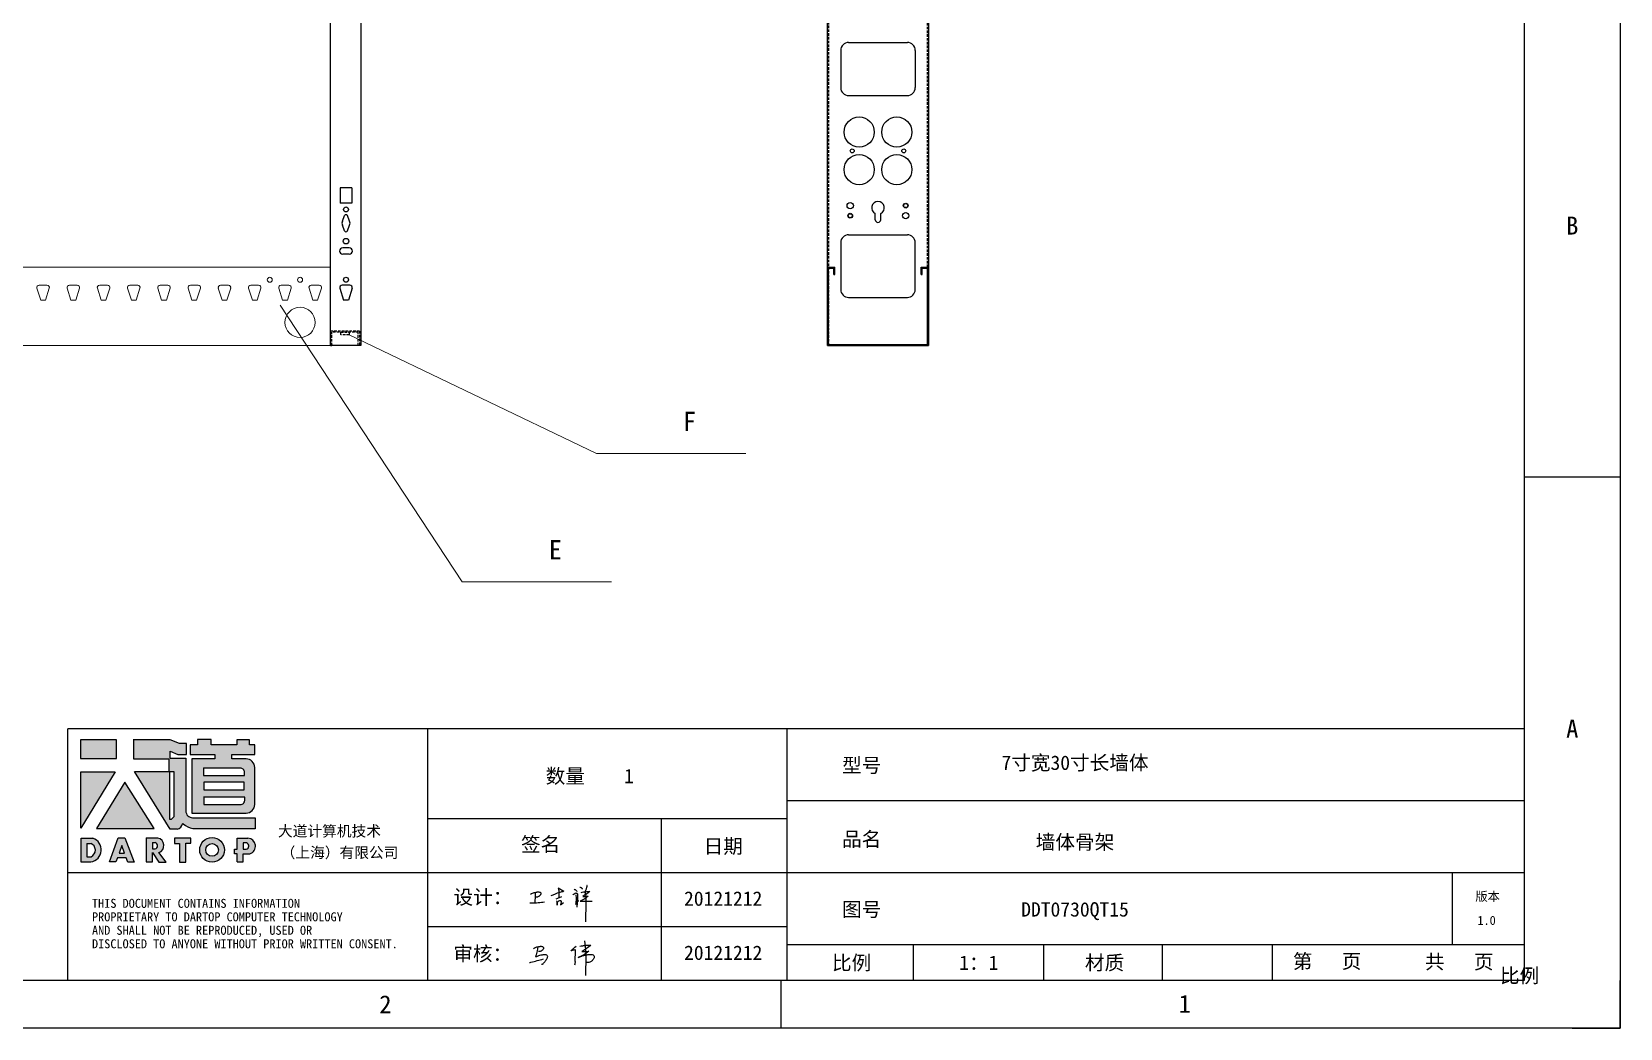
# Model space of a CAD drawing. Header units: millimetres. Extents: x 25928 to 50356, y -44172 to 20163.
# Drawn here: x 28020 to 30022, y 17504 to 18761 of the extents above; entities that cross this region are included whole.
import ezdxf
from ezdxf.enums import TextEntityAlignment as Align

# ---------------------------------------------------------------- set-up
doc = ezdxf.new("R2010")
doc.units = ezdxf.units.MM
doc.linetypes.add('DOT', pattern=[0.25, 0, -0.25])
doc.linetypes.add('HIDDEN2', pattern=[4.7625, 3.175, -1.5875])
for name, color, linetype in [('4', 7, 'Continuous'), ('hidden', 3, 'HIDDEN2'), ('print', 30, 'Continuous')]:
    doc.layers.add(name, color=color, linetype=linetype)
doc.layers.add('dim', color=2, linetype='Continuous', lineweight=9)
doc.layers.add('DIM-TEXT', color=4, linetype='Continuous', lineweight=5)
doc.styles.add('Dartop', font='')
doc.styles.add('hzHT', font='simhei.ttf')
doc.styles.get('Dartop').set_extended_font_data('FangSong_GB2312')

# ---------------------------------------------------------------- blocks, each defined once
blk = doc.blocks.new('dadao')
for p, q in [((48, 19.2), (44.9, 10.4)), ((51.2, 10.4), (48, 19.2)), ((44.9, 10.4), (51.2, 10.4))]:
    blk.add_line(p, q)
for points in [[(41.8, 121.6), (41.8, 143.7), (-0.4, 143.7), (-0.4, 121.6), (41.8, 121.6)], [(104.8, 122), (104.8, 130.3), (114.1, 126.3), (124.2, 126.3), (124.2, 139.6), (115.9, 139.6), (105.1, 143.9), (61.5, 143.9)], [(61.7, 144), (61.7, 121.3), (103.9, 121.3)], [(113.4, 38.7), (105.1, 38.7), (63, 106.5), (103.9, 106.5), (103.9, 120.9), (103.9, 121.3)], [(109.7, 53.6), (109.7, 106.2), (104.3, 106.2), (104.3, 50.4), (106.6, 50.4)], [(144.6, 94.4), (144.6, 84.8), (192, 84.8), (192, 94.1), (144.9, 94.1)], [(120.2, 45), (119.5, 45), (119.5, 44.6)], [(0, 28), (0, 0), (11.8, 0)], [(0.1, 28), (14, 28)], [(7.1, 21.8), (7.1, 6.1), (12, 6.1)], [(7.1, 21.8), (11.4, 21.8)], [(76.8, 28.2), (76.8, 0), (84.1, 0), (84.1, 11.1), (91.6, -0.1), (100.3, -0.1), (91.7, 11.1)], [(76.8, 28.2), (90.6, 28.2)], [(84, 22.7), (84, 15.3), (87.2, 15.3)], [(84, 22.7), (87.3, 22.7)], [(183.7, 0), (183.7, 9.6), (180.6, 9.6), (180.6, 14.9), (183.8, 14.9), (183.8, 28.1), (196.1, 28.1), (196.5, 28.1)], [(194.9, 22.3), (190.8, 22.3), (190.8, 15), (194.4, 15)], [(183.7, 0), (190.9, 0), (190.9, 9.6), (198.8, 9.6)]]:
    blk.add_lwpolyline(points)
blk.add_lwpolyline([(137.1, 144.2), (137.1, 137.9), (128.3, 137.9), (128.3, 126.5), (157.3, 126.5), (157.3, 121.5), (130.3, 121.5), (130.3, 57.5), (194.4, 57.5, 0.414214), (204.4, 67.5), (204.4, 111.3, 0.414214), (194.4, 121.3), (177.5, 121.3), (177.5, 126.3), (204.7, 126.3), (204.7, 137.7), (198.2, 137.7), (198.2, 143.9), (183.3, 143.9), (183.3, 138), (153, 138), (153, 144.2), (137.1, 144.2)], format="xyb", close=True)
for points in [[(104.8, 122), (123.4, 122), (123.4, 60, 0.414214), (131.4, 52), (204.8, 52), (204.8, 39.1), (131.7, 39.1)], [(144.3, 110.8), (144.3, 101.8), (192.3, 101.8), (192.3, 105.5, 0.414214), (187.3, 110.5), (144.3, 110.5)], [(144.6, 77), (144.6, 67.5), (187.6, 67.5, 0.414214), (192.6, 72.5), (192.6, 76.4), (144.6, 76.4)]]:
    blk.add_lwpolyline(points, format="xyb")
for points in [[(-0.3, 106.2), (40.4, 106.2), (-0.3, 39.7), (-0.3, 106.2)], [(51.7, 94.1), (18.4, 39.3), (86.2, 39.3)], [(43.8, 28.2), (51.8, 28.2), (62.6, -0.1), (55, -0.1), (53.2, 5), (42.9, 5), (41.1, 0), (33.6, 0)], [(110, 28.1), (110, 21.9), (116, 21.9), (116, -0.1), (123.2, -0.1), (123.2, 22), (129.2, 22), (129.2, 28.1), (110, 28.1)]]:
    blk.add_lwpolyline(points, close=True)
for radius in [14.5, 7.44]:
    blk.add_circle((154.2, 14.2), radius)
for centre, radius, start, end in [((99.2, 60.7), 12.6, 305.6399, 325.969), ((111.6, 46.7), 8.19, 282.9811, 347.6627), ((136, 61.7), 22.9, 226.7358, 259.3209), ((8.5, 13.9), 8.49, 294.2143, 69.7177), ((9.6, 14.2), 14.4, 278.6604, 72.3203), ((86.4, 19), 3.8, 282.527, 76.7196), ((88.6, 19.4), 8.95, 290.6073, 77.2124), ((193.7, 18.7), 3.8, 280.9891, 72.5513), ((195.7, 18.6), 9.51, 288.8959, 85.2442)]:
    blk.add_arc(centre, radius, start, end)
blk = doc.blocks.new('h')
for p, q in [((20768.1, -2360.9), (20773, -2359.1)), ((20769.5, -2366.9), (20769.8, -2370.6)), ((20772.4, -2369.3), (20774.9, -2367.8)), ((20773, -2359.1), (20784.1, -2355.2)), ((20773.3, -2331.8), (20775.3, -2338.7)), ((20789.1, -2340.9), (20773.5, -2331.9)), ((20775.3, -2338.7), (20775.6, -2351.2)), ((20775.6, -2351.2), (20775.5, -2357.3)), ((20780.1, -2366.4), (20780.8, -2366.4)), ((20781.9, -2367.4), (20782.2, -2369.2)), ((20845.7, -2343.5), (20848.4, -2353)), ((20848.4, -2353), (20848.9, -2370.3)), ((20769.8, -2370.6), (20770.9, -2378)), ((20770.9, -2378), (20771.5, -2370.6)), ((20782.2, -2369.2), (20780, -2377.1)), ((20780, -2377.1), (20788.3, -2371.3)), ((20848.9, -2370.3), (20847.9, -2424))]:
    blk.add_line(p, q)
for points in [[(20847.6, -2340.2, 0.021784), (20849.6, -2335.9, 0.028296), (20850.8, -2332.4, 0.008136), (20851.9, -2328.2, 0.028913), (20852.2, -2327, 0.08193), (20852.1, -2325.9, 0.075058), (20851.7, -2324.7, 0.275043)], [(20699.1, -2348.2, -0.029745), (20704.6, -2345.4, -0.046842), (20708.4, -2344.2, -0.00919), (20714.3, -2343, -0.018517), (20717.2, -2342.5, -0.037841), (20720.3, -2342.4, -0.039541), (20723.2, -2342.8, -0.149785), (20726, -2344.3, -0.204935), (20726.9, -2346.6, -0.074872), (20726.5, -2348.3, -0.061615), (20725.6, -2350.3, -0.034204), (20723.8, -2352.6, -0.045776), (20722.3, -2354.1, -0.054985), (20720.4, -2355.3, -0.036348), (20717.3, -2356.5, -0.067752), (20715.7, -2356.8, -0.043553), (20713.2, -2356.7)], [(20755, -2351.9, -0.024077), (20759.9, -2350.1, -0.013147), (20768.7, -2346.5, -0.00522), (20775.4, -2344.1, -0.018517), (20777.3, -2343.4, -0.008274), (20786.3, -2341, -0.039541), (20788.3, -2340.8, -0.079216), (20789.4, -2341, -0.204935)], [(20813.5, -2350.1, 0.007348), (20815.9, -2348.7, 0.008421), (20818, -2347.3, 0.009459), (20819.7, -2346.2, -0.016325), (20820.7, -2345.5, -0.173771), (20821.8, -2345.3, -0.085159), (20823.9, -2346, -0.125883), (20826, -2347.9, -0.160659), (20826.6, -2350.1, -0.010447), (20826.5, -2352.3, -0.008247), (20826.2, -2355.1, -0.002698), (20825.3, -2374, 0.001562), (20823.9, -2383.7, 0.016137)], [(20816.8, -2335, -0.053561), (20819.6, -2336.1, -0.075272), (20821.3, -2337.3, -0.005295), (20822.5, -2338.5, -0.009337), (20823.1, -2339.1, -0.026146), (20823.7, -2339.8, -0.016644), (20824.5, -2340.9)], [(20832.1, -2329.2, -0.053561), (20834.9, -2330.3, -0.075272), (20836.7, -2331.5, -0.005295), (20837.8, -2332.6, -0.009337), (20838.5, -2333.3, -0.026146), (20839, -2334, -0.016644), (20839.8, -2335.1)], [(20836, -2343.7, -0.02797), (20842.1, -2342.6, -0.048868), (20845.6, -2342.2, -0.00919), (20851.1, -2341.4, -0.018517), (20853.9, -2341.1, -0.037841), (20856.7, -2341.2, -0.039541), (20859.4, -2341.6, -0.018282), (20840.6, -2354.7, -0.000937)], [(20696.6, -2372.4, 0.002073), (20710.6, -2371.9, 0.016137), (20719.6, -2371.3, 0.008314), (20736.9, -2369.3)]]:
    blk.add_lwpolyline(points, format="xyb")
for points in [[(20711.3, -2343.5), (20711.3, -2343.5), (20711.5, -2355.8), (20710.7, -2368), (20710.6, -2371.9)], [(20821.5, -2350.6), (20822.4, -2359.2), (20822.2, -2364.9), (20821.7, -2369), (20821.3, -2376.3), (20823.6, -2368.5), (20827.2, -2366.3), (20829.5, -2366.3)], [(20840.6, -2354.7), (20850, -2354.7), (20855, -2354.3), (20845.9, -2361.1), (20840.5, -2364), (20833, -2367.5), (20863.2, -2367.4), (20865.9, -2367.3)]]:
    blk.add_lwpolyline(points)
for centre, radius, start, end in [((20787.5, -2406), 40.3, 100.6183, 108.2482), ((20780.8, -2367.6), 1.15, 9.4675, 90), ((20773.7, -2371.2), 2.3, 121.9907, 163.6016)]:
    blk.add_arc(centre, radius, start, end)
blk = doc.blocks.new('HESHRJ')
for p, q in [((-6292.1, 15325.9), (-6292.1, 16363.9)), ((-6292.1, 16363.9), (-6287.6, 16363.9)), ((-6287.6, 16356.9), (-6292.1, 16356.9)), ((-6290.6, 16356.9), (-6290.6, 16362.4)), ((-6290.6, 16362.4), (-6287.6, 16362.4)), ((-6287.6, 16365.9), (-6287.6, 16356.9)), ((-6258.1, 16365.9), (-6287.6, 16365.9)), ((-6280.1, 16354.9), (-6280.1, 16327.9)), ((-6265.1, 16354.9), (-6280.1, 16354.9)), ((-6265.1, 16354.9), (-6265.1, 16327.9)), ((-6258.1, 16365.9), (-6258.1, 16362.4)), ((-6258.1, 16363.9), (-6254.1, 16363.9)), ((-6254.1, 16362.4), (-6258.1, 16362.4)), ((-6258.1, 16362.4), (-6254.1, 16362.4)), ((-6254.1, 16363.9), (-6254.1, 15325.9)), ((-6265.1, 16327.9), (-6280.1, 16327.9)), ((-6280.1, 16253.4), (-6280.1, 16226.4)), ((-6265.1, 16253.4), (-6280.1, 16253.4)), ((-6265.1, 16253.4), (-6265.1, 16226.4)), ((-6265.1, 16226.4), (-6280.1, 16226.4)), ((-6280.8, 16149.3), (-6275.6, 16125.9)), ((-6267.2, 16152.9), (-6277.9, 16152.9)), ((-6264.3, 16149.3), (-6269.6, 16125.9)), ((-6269.6, 16125.9), (-6275.6, 16125.9)), ((-6288.1, 16062.4), (-6292.1, 16062.4)), ((-6290.6, 16060.4), (-6292.1, 16060.4)), ((-6290.6, 16049.4), (-6290.6, 16062.4)), ((-6288.1, 16062.4), (-6288.1, 16049.4)), ((-6280.1, 16062.4), (-6280.1, 16035.4)), ((-6265.1, 16062.4), (-6280.1, 16062.4)), ((-6265.1, 16062.4), (-6265.1, 16035.4)), ((-6288.1, 16049.4), (-6292.1, 16049.4)), ((-6265.1, 16035.4), (-6280.1, 16035.4)), ((-6280.1, 15936.4), (-6280.1, 15917.4)), ((-6265.1, 15936.4), (-6280.1, 15936.4)), ((-6265.1, 15936.4), (-6265.1, 15917.4)), ((-6265.1, 15917.4), (-6280.1, 15917.4)), ((-6268.6, 15874.9), (-6276.6, 15874.9)), ((-6268.6, 15866.9), (-6276.6, 15866.9)), ((-6274.3, 15845.6), (-6277, 15838.5)), ((-6270.8, 15845.6), (-6268.1, 15838.5)), ((-6277, 15833.4), (-6274.3, 15826.3)), ((-6268.1, 15833.4), (-6270.8, 15826.3)), ((-6280.1, 15810.4), (-6280.1, 15791.4)), ((-6265.1, 15810.4), (-6280.1, 15810.4)), ((-6265.1, 15810.4), (-6265.1, 15791.4)), ((-6265.1, 15791.4), (-6280.1, 15791.4)), ((-6280.1, 15524.4), (-6280.1, 15505.4)), ((-6265.1, 15524.4), (-6280.1, 15524.4)), ((-6265.1, 15524.4), (-6265.1, 15505.4)), ((-6265.1, 15505.4), (-6280.1, 15505.4)), ((-6277, 15482.5), (-6274.3, 15489.6)), ((-6274.3, 15470.3), (-6277, 15477.4)), ((-6268.1, 15482.5), (-6270.8, 15489.6)), ((-6270.8, 15470.3), (-6268.1, 15477.4)), ((-6268.6, 15448.9), (-6276.6, 15448.9)), ((-6268.6, 15440.9), (-6276.6, 15440.9)), ((-6280.3, 15398), (-6275.6, 15382.9)), ((-6267.7, 15401.9), (-6277.5, 15401.9)), ((-6264.8, 15398), (-6269.6, 15382.9)), ((-6269.6, 15382.9), (-6275.6, 15382.9)), ((-6254.1, 15325.9), (-6292.1, 15325.9))]:
    blk.add_line(p, q)
for centre, radius in [((-6272.6, 16017.4), 3.17), ((-6272.6, 15858.4), 3.5), ((-6272.6, 15497.3), 3.17), ((-6272.6, 15457.4), 3.5), ((-6272.6, 15408.7), 3.17)]:
    blk.add_circle(centre, radius)
for centre, radius, start, end in [((-6277.9, 16149.9), 3, 90, 191.5138), ((-6267.2, 16149.9), 3, 348.4862, 90), ((-6276.6, 15870.9), 4, 90, 270), ((-6268.6, 15870.9), 4, 270, 90), ((-6272.7, 15835.9), 5, 149.0362, 210.9638), ((-6272.6, 15844.6), 2, 30.9638, 149.0362), ((-6272.4, 15835.9), 5, 329.0362, 30.9638), ((-6272.6, 15827.3), 2, 210.9638, 329.0362), ((-6272.7, 15479.9), 5, 149.0362, 210.9638), ((-6272.6, 15488.6), 2, 30.9638, 149.0362), ((-6272.4, 15479.9), 5, 329.0362, 30.9638), ((-6272.6, 15471.3), 2, 210.9638, 329.0362), ((-6276.6, 15444.9), 4, 90, 270), ((-6268.6, 15444.9), 4, 270, 90), ((-6277.5, 15398.9), 3, 90, 197.5256), ((-6267.7, 15398.9), 3, 342.4744, 90)]:
    blk.add_arc(centre, radius, start, end)
blk = doc.blocks.new('SERDMTL')
for p, q in [((-5190.9, 14956.8), (-5190.9, 14920.3)), ((-5190.9, 14956.8), (-5172.9, 14956.8)), ((-5172.9, 14955.3), (-5189.4, 14955.3)), ((-5189.4, 14955.3), (-5189.4, 14921.8)), ((-5172.9, 14956.8), (-5172.9, 14955.3)), ((-5190.9, 14950.3), (-5189.4, 14950.3)), ((-5190.9, 14923.8), (-5189.4, 14923.8)), ((-5190.9, 14920.3), (-5172.9, 14920.3)), ((-5172.9, 14921.8), (-5189.4, 14921.8)), ((-5172.9, 14920.3), (-5172.9, 14921.8))]:
    blk.add_line(p, q)
blk.add_lwpolyline([(-5189.4, 14943.8), (-5186.4, 14943.8), (-5186.4, 14933.4), (-5189.4, 14933.4)], close=True)
blk = doc.blocks.new('HTSRHDJ')
for p, q in [((-3085.8, 19148.3), (-2399.4, 19148.3)), ((-3085.8, 19049.8), (-3085.8, 19148.3)), ((-2399.4, 19049.8), (-2399.4, 19148.3)), ((-3074.2, 19121.9), (-3069.4, 19106.8)), ((-3074.2, 19121.9), (-3069.4, 19106.8)), ((-3061.5, 19125.8), (-3071.3, 19125.8)), ((-3061.5, 19125.8), (-3071.3, 19125.8)), ((-3058.6, 19121.9), (-3063.4, 19106.8)), ((-3058.6, 19121.9), (-3063.4, 19106.8)), ((-3036.1, 19121.9), (-3031.3, 19106.8)), ((-3036.1, 19121.9), (-3031.3, 19106.8)), ((-3023.4, 19125.8), (-3033.2, 19125.8)), ((-3023.4, 19125.8), (-3033.2, 19125.8)), ((-3020.5, 19121.9), (-3025.3, 19106.8)), ((-3020.5, 19121.9), (-3025.3, 19106.8)), ((-2998, 19121.9), (-2993.2, 19106.8)), ((-2998, 19121.9), (-2993.2, 19106.8)), ((-2985.3, 19125.8), (-2995.1, 19125.8)), ((-2985.3, 19125.8), (-2995.1, 19125.8)), ((-2982.4, 19121.9), (-2987.2, 19106.8)), ((-2982.4, 19121.9), (-2987.2, 19106.8)), ((-2959.9, 19121.9), (-2955.1, 19106.8)), ((-2959.9, 19121.9), (-2955.1, 19106.8)), ((-2957, 19125.8), (-2947.2, 19125.8)), ((-2947.2, 19125.8), (-2957, 19125.8)), ((-2944.3, 19121.9), (-2949.1, 19106.8)), ((-2944.3, 19121.9), (-2949.1, 19106.8)), ((-2921.8, 19121.9), (-2917, 19106.8)), ((-2921.8, 19121.9), (-2917, 19106.8)), ((-2918.9, 19125.8), (-2909.1, 19125.8)), ((-2909.1, 19125.8), (-2918.9, 19125.8)), ((-2906.2, 19121.9), (-2911, 19106.8)), ((-2906.2, 19121.9), (-2911, 19106.8)), ((-2883.7, 19121.9), (-2878.9, 19106.8)), ((-2883.7, 19121.9), (-2878.9, 19106.8)), ((-2880.8, 19125.8), (-2871, 19125.8)), ((-2871, 19125.8), (-2880.8, 19125.8)), ((-2868.1, 19121.9), (-2872.9, 19106.8)), ((-2868.1, 19121.9), (-2872.9, 19106.8)), ((-2845.6, 19121.9), (-2840.8, 19106.8)), ((-2845.6, 19121.9), (-2840.8, 19106.8)), ((-2842.7, 19125.8), (-2832.9, 19125.8)), ((-2832.9, 19125.8), (-2842.7, 19125.8)), ((-2830, 19121.9), (-2834.8, 19106.8)), ((-2830, 19121.9), (-2834.8, 19106.8)), ((-2807.5, 19121.9), (-2802.7, 19106.8)), ((-2807.5, 19121.9), (-2802.7, 19106.8)), ((-2807.5, 19121.9), (-2802.7, 19106.8)), ((-2804.6, 19125.8), (-2794.8, 19125.8)), ((-2794.8, 19125.8), (-2804.6, 19125.8)), ((-2794.8, 19125.8), (-2804.6, 19125.8)), ((-2791.9, 19121.9), (-2796.7, 19106.8)), ((-2791.9, 19121.9), (-2796.7, 19106.8)), ((-2791.9, 19121.9), (-2796.7, 19106.8)), ((-2769.4, 19121.9), (-2764.6, 19106.8)), ((-2769.4, 19121.9), (-2764.6, 19106.8)), ((-2769.4, 19121.9), (-2764.6, 19106.8)), ((-2766.5, 19125.8), (-2756.7, 19125.8)), ((-2756.7, 19125.8), (-2766.5, 19125.8)), ((-2756.7, 19125.8), (-2766.5, 19125.8)), ((-2753.8, 19121.9), (-2758.6, 19106.8)), ((-2753.8, 19121.9), (-2758.6, 19106.8)), ((-2753.8, 19121.9), (-2758.6, 19106.8)), ((-2731.3, 19121.9), (-2726.5, 19106.8)), ((-2728.4, 19125.8), (-2718.6, 19125.8)), ((-2715.7, 19121.9), (-2720.5, 19106.8)), ((-2693.2, 19121.9), (-2688.4, 19106.8)), ((-2693.2, 19121.9), (-2688.4, 19106.8)), ((-2690.3, 19125.8), (-2680.5, 19125.8)), ((-2690.3, 19125.8), (-2680.5, 19125.8)), ((-2677.6, 19121.9), (-2682.4, 19106.8)), ((-2677.6, 19121.9), (-2682.4, 19106.8)), ((-2655.1, 19121.9), (-2650.3, 19106.8)), ((-2655.1, 19121.9), (-2650.3, 19106.8)), ((-2652.2, 19125.8), (-2642.4, 19125.8)), ((-2652.2, 19125.8), (-2642.4, 19125.8)), ((-2639.5, 19121.9), (-2644.3, 19106.8)), ((-2639.5, 19121.9), (-2644.3, 19106.8)), ((-2617, 19121.9), (-2612.2, 19106.8)), ((-2614.1, 19125.8), (-2604.3, 19125.8)), ((-2601.4, 19121.9), (-2606.2, 19106.8)), ((-2578.9, 19121.9), (-2574.1, 19106.8)), ((-2576, 19125.8), (-2566.2, 19125.8)), ((-2563.3, 19121.9), (-2568.1, 19106.8)), ((-2540.8, 19121.9), (-2536, 19106.8)), ((-2537.9, 19125.8), (-2528.1, 19125.8)), ((-2525.2, 19121.9), (-2530, 19106.8)), ((-2502.7, 19121.9), (-2497.9, 19106.8)), ((-2499.8, 19125.8), (-2490, 19125.8)), ((-2487.1, 19121.9), (-2491.9, 19106.8)), ((-2464.6, 19121.9), (-2459.8, 19106.8)), ((-2461.7, 19125.8), (-2451.9, 19125.8)), ((-2449, 19121.9), (-2453.8, 19106.8)), ((-2426.5, 19121.9), (-2421.7, 19106.8)), ((-2423.6, 19125.8), (-2413.8, 19125.8)), ((-2410.9, 19121.9), (-2415.7, 19106.8)), ((-3063.4, 19106.8), (-3069.4, 19106.8)), ((-3063.4, 19106.8), (-3069.4, 19106.8)), ((-3025.3, 19106.8), (-3031.3, 19106.8)), ((-3025.3, 19106.8), (-3031.3, 19106.8)), ((-2987.2, 19106.8), (-2993.2, 19106.8)), ((-2987.2, 19106.8), (-2993.2, 19106.8)), ((-2955.1, 19106.8), (-2949.1, 19106.8)), ((-2949.1, 19106.8), (-2955.1, 19106.8)), ((-2917, 19106.8), (-2911, 19106.8)), ((-2911, 19106.8), (-2917, 19106.8)), ((-2878.9, 19106.8), (-2872.9, 19106.8)), ((-2872.9, 19106.8), (-2878.9, 19106.8)), ((-2840.8, 19106.8), (-2834.8, 19106.8)), ((-2834.8, 19106.8), (-2840.8, 19106.8)), ((-2802.7, 19106.8), (-2796.7, 19106.8)), ((-2796.7, 19106.8), (-2802.7, 19106.8)), ((-2796.7, 19106.8), (-2802.7, 19106.8)), ((-2764.6, 19106.8), (-2758.6, 19106.8)), ((-2758.6, 19106.8), (-2764.6, 19106.8)), ((-2758.6, 19106.8), (-2764.6, 19106.8)), ((-2726.5, 19106.8), (-2720.5, 19106.8)), ((-2688.4, 19106.8), (-2682.4, 19106.8)), ((-2688.4, 19106.8), (-2682.4, 19106.8)), ((-2650.3, 19106.8), (-2644.3, 19106.8)), ((-2650.3, 19106.8), (-2644.3, 19106.8)), ((-2612.2, 19106.8), (-2606.2, 19106.8)), ((-2574.1, 19106.8), (-2568.1, 19106.8)), ((-2536, 19106.8), (-2530, 19106.8)), ((-2497.9, 19106.8), (-2491.9, 19106.8)), ((-2459.8, 19106.8), (-2453.8, 19106.8)), ((-2421.7, 19106.8), (-2415.7, 19106.8)), ((-3087.8, 19049.8), (-3087.8, 19051)), ((-3087.8, 19051), (-3085.8, 19051)), ((-3085.8, 19049.8), (-3087.8, 19049.8)), ((-3085.8, 19049.8), (-2399.4, 19049.8)), ((-2397.4, 19051), (-2399.4, 19051)), ((-2399.4, 19049.8), (-2397.4, 19049.8)), ((-2397.4, 19049.8), (-2397.4, 19051))]:
    blk.add_line(p, q)
for centre, radius in [((-3047.4, 19132.5), 3.17), ((-3009.3, 19132.5), 3.17), ((-2475.9, 19132.5), 3.17), ((-2437.8, 19132.5), 3.17), ((-3047.4, 19078.8), 19), ((-2437.8, 19078.8), 19)]:
    blk.add_circle(centre, radius)
for centre, start, end in [((-3071.3, 19122.8), 90, 197.5256), ((-3071.3, 19122.8), 90, 197.5256), ((-3061.5, 19122.8), 342.4744, 90), ((-3061.5, 19122.8), 342.4744, 90), ((-3033.2, 19122.8), 90, 197.5256), ((-3033.2, 19122.8), 90, 197.5256), ((-3023.4, 19122.8), 342.4744, 90), ((-3023.4, 19122.8), 342.4744, 90), ((-2995.1, 19122.8), 90, 197.5256), ((-2995.1, 19122.8), 90, 197.5256), ((-2985.3, 19122.8), 342.4744, 90), ((-2985.3, 19122.8), 342.4744, 90), ((-2957, 19122.8), 90, 197.5256), ((-2957, 19122.8), 90, 197.5256), ((-2947.2, 19122.8), 342.4744, 90), ((-2947.2, 19122.8), 342.4744, 90), ((-2918.9, 19122.8), 90, 197.5256), ((-2918.9, 19122.8), 90, 197.5256), ((-2909.1, 19122.8), 342.4744, 90), ((-2909.1, 19122.8), 342.4744, 90), ((-2880.8, 19122.8), 90, 197.5256), ((-2880.8, 19122.8), 90, 197.5256), ((-2871, 19122.8), 342.4744, 90), ((-2871, 19122.8), 342.4744, 90), ((-2842.7, 19122.8), 90, 197.5256), ((-2842.7, 19122.8), 90, 197.5256), ((-2832.9, 19122.8), 342.4744, 90), ((-2832.9, 19122.8), 342.4744, 90), ((-2804.6, 19122.8), 90, 197.5256), ((-2804.6, 19122.8), 90, 197.5256), ((-2804.6, 19122.8), 90, 197.5256), ((-2794.8, 19122.8), 342.4744, 90), ((-2794.8, 19122.8), 342.4744, 90), ((-2794.8, 19122.8), 342.4744, 90), ((-2766.5, 19122.8), 90, 197.5256), ((-2766.5, 19122.8), 90, 197.5256), ((-2766.5, 19122.8), 90, 197.5256), ((-2756.7, 19122.8), 342.4744, 90), ((-2756.7, 19122.8), 342.4744, 90), ((-2756.7, 19122.8), 342.4744, 90), ((-2728.4, 19122.8), 90, 197.5256), ((-2718.6, 19122.8), 342.4744, 90), ((-2690.3, 19122.8), 90, 197.5256), ((-2690.3, 19122.8), 90, 197.5256), ((-2680.5, 19122.8), 342.4744, 90), ((-2680.5, 19122.8), 342.4744, 90), ((-2652.2, 19122.8), 90, 197.5256), ((-2652.2, 19122.8), 90, 197.5256), ((-2642.4, 19122.8), 342.4744, 90), ((-2642.4, 19122.8), 342.4744, 90), ((-2614.1, 19122.8), 90, 197.5256), ((-2604.3, 19122.8), 342.4744, 90), ((-2576, 19122.8), 90, 197.5256), ((-2566.2, 19122.8), 342.4744, 90), ((-2537.9, 19122.8), 90, 197.5256), ((-2528.1, 19122.8), 342.4744, 90), ((-2499.8, 19122.8), 90, 197.5256), ((-2490, 19122.8), 342.4744, 90), ((-2461.7, 19122.8), 90, 197.5256), ((-2451.9, 19122.8), 342.4744, 90), ((-2423.6, 19122.8), 90, 197.5256), ((-2413.8, 19122.8), 342.4744, 90)]:
    blk.add_arc(centre, 3, start, end)

msp = doc.modelspace()

# ---------------------------------------------------------------- hatches: boundary and pattern name
for points in [[(28126.965, 17867.98), (28081.763, 17867.98), (28081.763, 17844.364), (28126.965, 17844.364)], [(28125.51, 17827.84), (28081.884, 17827.84), (28081.884, 17756.61)], [(28137.603, 17814.914), (28101.941, 17756.136), (28174.558, 17756.136)], [(28220.668, 17744.11), (28200.03, 17744.11), (28200.03, 17737.562), (28206.469, 17737.562), (28206.469, 17713.968), (28214.179, 17713.968), (28214.179, 17737.578), (28220.668, 17737.578)]]:
    msp.add_hatch(color=0).paths.add_polyline_path(points)
h = msp.add_hatch(color=0)
h.paths.add_polyline_path([(28194.516, 17853.627), (28204.492, 17849.317), (28215.278, 17849.317), (28215.278, 17863.593), (28206.38, 17863.593), (28194.786, 17868.171), (28148.324, 17868.171), (28148.324, 17844.029), (28193.53, 17844.029), (28193.53, 17843.541), (28193.53, 17828.11), (28149.693, 17828.11), (28194.783, 17755.546), (28203.711, 17755.546, 0.27937482), (28210.229, 17761.884), (28210.229, 17762.219), (28211.017, 17762.219, 0.14314537), (28223.309, 17755.963), (28301.66, 17755.963), (28301.66, 17769.725), (28222.975, 17769.725, -0.41421356), (28214.405, 17778.295), (28214.405, 17844.792), (28194.516, 17844.792)])
h.paths.add_polyline_path([(28193.986, 17827.802), (28199.73, 17827.801), (28199.73, 17771.481, -0.08893574), (28196.402, 17768.057), (28193.966, 17768.057)], flags=16)
h = msp.add_hatch(color=0)
h.paths.add_polyline_path([(28301.525, 17861.594), (28294.554, 17861.594), (28294.554, 17868.226), (28278.619, 17868.226), (28278.619, 17861.925), (28246.088, 17861.925), (28246.088, 17868.557), (28229.051, 17868.557), (28229.051, 17861.803), (28219.636, 17861.803), (28219.636, 17849.577), (28250.704, 17849.577), (28250.704, 17844.17), (28221.754, 17844.17), (28221.754, 17775.711), (28290.479, 17775.711, 0.41421356), (28301.192, 17786.424), (28301.192, 17833.306, 0.41421356), (28290.479, 17844.019), (28272.312, 17844.019), (28272.312, 17849.325), (28301.525, 17849.325)])
h.paths.add_polyline_path([(28282.89, 17832.413, -0.41421356), (28288.246, 17827.057), (28288.246, 17823.129), (28236.793, 17823.129), (28236.793, 17832.413)], flags=16)
h.paths.add_polyline_path([(28287.914, 17814.839), (28287.914, 17804.891), (28237.125, 17804.891), (28237.125, 17814.839)], flags=16)
h.paths.add_polyline_path([(28288.578, 17795.938), (28288.578, 17791.678, -0.41421356), (28283.221, 17786.322), (28237.125, 17786.322), (28237.125, 17795.938)], flags=16)
h = msp.add_hatch(color=0)
h.paths.add_polyline_path([(28097.171, 17744.002), (28082.205, 17744.002), (28082.205, 17714.058), (28094.81, 17714.058, 0.79301591)])
h.paths.add_polyline_path([(28095.032, 17720.615), (28089.799, 17720.615), (28089.799, 17737.444), (28094.454, 17737.444, -0.67136089)], flags=16)
h = msp.add_hatch(color=0)
h.paths.add_polyline_path([(28137.716, 17744.248), (28129.175, 17744.248), (28118.19, 17714.026), (28126.281, 17714.026), (28128.185, 17719.382), (28139.145, 17719.382), (28141.09, 17713.961), (28149.246, 17713.961)])
h.paths.add_polyline_path([(28137.051, 17725.155), (28130.26, 17725.155), (28133.593, 17734.652)], flags=16)
h = msp.add_hatch(color=0)
h.paths.add_polyline_path([(28179.233, 17744.227), (28164.513, 17744.227), (28164.513, 17714.009), (28172.292, 17714.009), (28172.292, 17725.989), (28180.287, 17713.901), (28189.686, 17713.901), (28180.485, 17725.913, 0.74405494)])
h.paths.add_polyline_path([(28172.22, 17730.461), (28172.22, 17738.397), (28175.697, 17738.397, -0.79680897), (28175.645, 17730.461)], flags=16)
h = msp.add_hatch(color=0)
h.paths.add_polyline_path([(28231.887, 17729.227, 1), (28262.916, 17729.227, 1)])
h.paths.add_polyline_path([(28255.372, 17729.227, -1), (28239.431, 17729.227, -1)], flags=16)
h = msp.add_hatch(color=0)
h.paths.add_polyline_path([(28292.678, 17744.156), (28292.233, 17744.156), (28279.11, 17744.156), (28279.11, 17730.053), (28275.628, 17730.053), (28275.628, 17724.328), (28279.054, 17724.328), (28279.054, 17714.062), (28286.714, 17714.062), (28286.714, 17724.368), (28295.132, 17724.368, 0.81230381)])
h.paths.add_polyline_path([(28286.601, 17730.092), (28286.601, 17737.98), (28290.96, 17737.98, -0.77821343), (28290.515, 17730.092)], flags=16)

# ---------------------------------------------------------------- linework, layer by layer
at = {"color": 0}
for p, q in [((29901.147, 20102.893), (29901.147, 17564.746)), ((30022.011, 18199.283), (29901.147, 18199.283)), ((29901.147, 17882.014), (28065.522, 17882.014)), ((28065.522, 17564.746), (28065.522, 17882.014)), ((28518.763, 17882.014), (28518.763, 17564.746)), ((28972.004, 17564.746), (28972.004, 17882.014)), ((28972.004, 17791.366), (29901.147, 17791.366)), ((28518.763, 17768.704), (28972.004, 17768.704)), ((28813.369, 17768.704), (28813.369, 17564.746)), ((28065.522, 17700.718), (28518.763, 17700.718)), ((28518.763, 17700.718), (29901.147, 17700.718)), ((29810.499, 17610.07), (29810.499, 17700.718)), ((28518.763, 17632.732), (28972.004, 17632.732)), ((28972.004, 17610.07), (29901.147, 17610.07)), ((29131.465, 17564.746), (29131.465, 17610.07)), ((29295.8, 17564.746), (29295.8, 17610.07)), ((29445.196, 17564.746), (29445.196, 17610.07)), ((29583.878, 17564.746), (29583.878, 17610.07)), ((29901.147, 17564.746), (26303.684, 17564.746)), ((28964.45, 17504.314), (28964.45, 17564.746)), ((30022.011, 17504.314), (30022.011, 17564.746)), ((29961.579, 17504.314), (30022.011, 17504.314))]:
    msp.add_line(p, q, dxfattribs=at)
at = {"color": 0, "linetype": 'DOT'}
for p, q in [((30022.011, 20102.893), (30022.011, 17564.746)), ((29961.579, 17504.314), (26182.82, 17504.314))]:
    msp.add_line(p, q, dxfattribs=at)
for p, q in [((29023.13, 18365.533), (29023.13, 19405.533)), ((29150.13, 19405.533), (29150.13, 18365.533)), ((29150.13, 19403.533), (29150.13, 18365.533)), ((29039.62, 18747.535), (29039.688, 18747.535)), ((29039.622, 18737.533), (29039.634, 18690.53)), ((29049.623, 18747.535), (29123.632, 18747.533)), ((29133.632, 18737.532), (29133.628, 18690.532)), ((29049.634, 18680.533), (29123.628, 18680.533)), ((29083.13, 18524.033), (29083.13, 18531.839)), ((29090.13, 18524.033), (29090.13, 18531.839)), ((29049.63, 18505.033), (29123.63, 18505.033)), ((29039.63, 18495.033), (29039.63, 18436.033)), ((29133.63, 18436.033), (29133.63, 18495.033)), ((29023.13, 18365.533), (29023.13, 18464.033)), ((29023.13, 18464.033), (29032.13, 18464.033)), ((29024.33, 18366.733), (29024.33, 18462.833)), ((29024.33, 18462.833), (29030.93, 18462.833)), ((29030.93, 18455.033), (29030.93, 18462.833)), ((29032.13, 18462.833), (29032.13, 18464.033)), ((29032.13, 18455.033), (29032.13, 18464.033)), ((29141.13, 18462.833), (29141.13, 18464.033)), ((29141.13, 18464.033), (29150.13, 18464.033)), ((29141.13, 18455.033), (29141.13, 18464.033)), ((29142.33, 18462.833), (29148.93, 18462.833)), ((29142.33, 18455.033), (29142.33, 18462.833)), ((29148.93, 18366.733), (29148.93, 18462.833)), ((29150.13, 18365.533), (29150.13, 18464.033)), ((29030.93, 18455.033), (29032.13, 18455.033)), ((29141.13, 18455.033), (29142.33, 18455.033)), ((29049.63, 18426.033), (29123.63, 18426.033)), ((29149.63, 18365.533), (29023.13, 18365.533)), ((29023.13, 18365.533), (29150.13, 18365.533)), ((29024.33, 18366.733), (29148.93, 18366.733)), ((29026.13, 18365.533), (29055.63, 18365.533)), ((29031.13, 18365.533), (29031.13, 18366.733)), ((29066.83, 18365.533), (29106.43, 18365.533)), ((29117.63, 18365.533), (29149.63, 18365.533)), ((29142.13, 18365.533), (29142.13, 18366.733)), ((28713.41, 17595.745), (28708.957, 17593.335)), ((28716.615, 17597.457), (28713.41, 17595.745)), ((28713.594, 17601.062), (28719.256, 17601.062)), ((28722.276, 17601.336), (28716.615, 17597.457)), ((28716.819, 17614.501), (28718.12, 17603.639)), ((28718.12, 17603.639), (28718.331, 17595.619)), ((28719.256, 17601.062), (28722.276, 17601.336)), ((28718.331, 17595.619), (28717.851, 17570.66))]:
    msp.add_line(p, q)
for points in [[(28652.357, 17604.98, -0.02974503), (28654.948, 17606.278, -0.04684215), (28656.702, 17606.843, -0.00919025), (28659.44, 17607.396, -0.01851715), (28660.812, 17607.595, -0.03784064), (28662.228, 17607.639, -0.03954126), (28663.574, 17607.472, -0.14978519), (28664.888, 17606.754, -0.20493524), (28665.291, 17605.714, -0.07487171), (28665.138, 17604.893, -0.06161465), (28664.691, 17603.984, -0.0342039), (28663.88, 17602.914, -0.04577587), (28663.154, 17602.221, -0.05498501), (28662.277, 17601.669, -0.03634791), (28660.823, 17601.091, -0.06775206), (28660.095, 17600.965, -0.04355337), (28658.951, 17601.024)], [(28708.957, 17593.335, -0.02974503), (28712.999, 17595.36, -0.04684215), (28715.736, 17596.241, -0.00919025), (28720.006, 17597.103, -0.01851715), (28722.146, 17597.414, -0.03784064), (28724.355, 17597.483, -0.03954126), (28726.455, 17597.222, -0.14978519), (28728.505, 17596.103, -0.20493524), (28729.134, 17594.48, -0.07487171), (28728.895, 17593.199, -0.06161465), (28728.197, 17591.781, -0.0342039), (28726.933, 17590.112, -0.04577587), (28725.801, 17589.03, -0.05498501), (28724.432, 17588.17, -0.03634791), (28722.164, 17587.268, -0.06775206), (28721.028, 17587.072, -0.04355337), (28719.243, 17587.164)], [(28710.814, 17607.743, -0.02797026), (28714.475, 17608.419, -0.04886788), (28716.597, 17608.645, -0.00919025), (28719.934, 17609.139, -0.01851715), (28721.602, 17609.292, -0.03784064), (28723.313, 17609.256, -0.03954126), (28724.926, 17608.97, -0.01828189), (28713.594, 17601.062, -0.0009369)]]:
    msp.add_lwpolyline(points, format="xyb")
msp.add_lwpolyline([(28658.069, 17607.132), (28658.069, 17607.132), (28657.203, 17601.822), (28655.776, 17596.829), (28654.844, 17593.765)])
for centre, radius in [((29062.929, 18634.533), 19), ((29110.329, 18634.533), 19), ((29062.929, 18587.133), 19), ((29054.129, 18610.834), 2.5), ((29110.329, 18587.133), 19), ((29119.129, 18610.833), 2.5), ((29051.637, 18541.735), 4), ((29121.555, 18541.733), 3), ((29121.555, 18541.733), 2.5), ((29051.637, 18529.035), 3), ((29051.637, 18529.035), 2.5), ((29121.555, 18529.033), 4)]:
    msp.add_circle(centre, radius)
for centre, radius, start, end in [((29049.622, 18737.535), 10, 89.998601, 180.014366), ((29123.632, 18737.533), 10, 359.994991, 89.998601), ((29049.634, 18690.533), 10, 180.014366, 270), ((29123.628, 18690.533), 10, 270, 359.994991), ((29086.63, 18539.033), 8, 295.94448, 244.05552), ((29086.63, 18524.033), 3.5, 180, 0), ((29049.63, 18495.033), 10, 90, 180), ((29123.63, 18495.033), 10, 0, 90), ((29049.63, 18436.033), 10, 180, 270), ((29123.63, 18436.033), 10, 270, 0), ((28662.614, 17584.451), 11.828, 102.47486, 113.202449), ((28679.752, 17506.984), 91.169, 100.36867, 102.47486), ((28667.387, 17574.562), 22.469, 96.125337, 100.36867), ((28666.19, 17585.718), 11.249, 87.457037, 96.125337), ((28666.232, 17586.661), 10.304, 78.399567, 87.457037), ((28667.687, 17593.751), 3.067, 44.324655, 78.399567), ((28668.664, 17594.705), 1.702, 357.998393, 44.324655), ((28677.624, 17640.929), 44.746, 299.265464, 300.9495), ((28778.996, 17265.855), 345.5, 102.46592, 103.2053), ((28543.549, 17768.865), 228.77, 313.366132, 315.296084), ((28704.45, 17601.748), 1.463, 52.375745, 91.291159), ((27417.762, 17643.249), 1288.39, 357.565664, 358.057278), ((28703.948, 17601.976), 1.676, 357.196828, 33.705179), ((28666.215, 17604.446), 39.498, 352.912546, 354.802684), ((28681.032, 17603.098), 24.62, 354.802684, 357.196828), ((28645.728, 17596.548), 9.578, 281.076982, 291.212632), ((28435.126, 18451.403), 889.914, 283.91895, 284.971512), ((28669.48, 17568.432), 29.257, 113.202449, 120.017497), ((28660.708, 17592.064), 7.545, 283.816254, 294.030509), ((28662.319, 17588.331), 3.48, 294.836428, 309.901134), ((28615.924, 17631.135), 66.577, 316.919563, 320.58866), ((28653.65, 17598.794), 16.928, 324.094808, 331.378357), ((28666.788, 17592.151), 2.261, 319.573073, 337.48549), ((28660.56, 17597.129), 10.165, 324.910666, 333.348429), ((28665.504, 17595.282), 4.951, 326.76781, 340.871018), ((28667.002, 17594.763), 3.365, 340.871018, 357.998393), ((29426.998, 17479.463), 730.2, 171.410173, 171.768083)]:
    msp.add_arc(centre, radius, start, end)
at = {"layer": 'dim'}
for p, q in [((28333.326, 18416.223), (28562.813, 18067.235)), ((28420.186, 18378.963), (28731.968, 18229.041)), ((28731.968, 18229.041), (28919.894, 18229.041)), ((28562.813, 18067.235), (28750.739, 18067.235))]:
    msp.add_line(p, q, dxfattribs=at)
at = {"layer": 'hidden'}
for p, q in [((29024.63, 18365.533), (29024.63, 19405.533)), ((29148.63, 19405.533), (29148.63, 18365.533))]:
    msp.add_line(p, q, dxfattribs=at)
at = {"layer": 'print'}
msp.add_lwpolyline([(26182.82, 20163.325), (30022.011, 20163.325), (30022.011, 17504.314), (26182.82, 17504.314)], close=True, dxfattribs=at)

# ---------------------------------------------------------------- block references
msp.add_blockref('HESHRJ', (34688.812, 3039.59))
at = {"color": 0}
for name, p, xscale, yscale, zscale in [('dadao', (28082.205, 17714.058), 1.071295957298688, 1.071295957380318, 1.071295957390263), ('h', (19027.033, 18765.116), 0.4648446119095898, 0.4648446119118489, 0.4648446119116801)]:
    msp.add_blockref(name, p, dxfattribs=dict(at, xscale=xscale, yscale=yscale, zscale=zscale))
at = {"layer": 'DIM-TEXT'}
msp.add_blockref('HTSRHDJ', (30796.104, -684.29), dxfattribs=at)
at = {"layer": 'hidden', "rotation": 270}
msp.add_blockref('SERDMTL', (13476.433, 13192.6), dxfattribs=at)

# ---------------------------------------------------------------- texts
at = {"color": 0}
for s, height, style, p in [('B', 22.662, 'Dartop', (29961.579, 18516.551)), ('F', 24.173, 'hzHT', (28849.236, 18269.626)), ('E', 24.173, 'hzHT', (28680.081, 18107.821)), ('A', 22.662, 'Dartop', (29961.579, 17882.014)), ('型号', 18.1296, 'hzHT', (29066.064, 17835.899)), ('7寸宽30寸长墙体', 18.1296, 'hzHT', (29334.914, 17839.195)), ('数量    1', 18.1296, 'hzHT', (28723.412, 17822.318)), ('签名', 18.1296, 'hzHT', (28661.507, 17736.187)), ('日期', 18.1296, 'hzHT', (28891.55, 17733.956)), ('品名', 18.1296, 'hzHT', (29066.064, 17742.829)), ('墙体骨架', 18.1296, 'hzHT', (29334.914, 17739.11)), ('20121212', 18.1296, 'hzHT', (28891.55, 17667.862)), ('版本', 11.331, 'hzHT', (29854.95, 17670.637)), ('图号', 18.1296, 'hzHT', (29066.064, 17654.214)), ('DDT0730QT15', 18.12962, 'hzHT', (29334.914, 17654.214)), ('1.0', 11.331, 'Dartop', (29853.587, 17640.354)), ('20121212', 18.1296, 'hzHT', (28891.55, 17599.543)), ('比例', 18.1296, 'hzHT', (29053.423, 17586.936)), ('材质', 18.1296, 'hzHT', (29372.172, 17586.936)), ('第   页', 18.1296, 'hzHT', (29652.624, 17588.816)), ('共   页', 18.1296, 'hzHT', (29819.16, 17588.156)), ('1：1', 18.1296, 'hzHT', (29213.685, 17586.936)), ('比例', 18.1296, 'hzHT', (29895.228, 17570.649)), ('2', 22.662, 'Dartop', (28465.885, 17534.53)), ('1', 22.662, 'Dartop', (29473.344, 17535.249))]:
    msp.add_text(s, height=height, dxfattribs=dict(at, style=style)).set_placement(p, align=Align.MIDDLE_CENTER)
at = {"color": 0, "style": 'hzHT'}
for s, height, p in [('设计：', 18.1296, (28551.681, 17660.652)), ('THIS DOCUMENT CONTAINS INFORMATION', 11.33101, (28096.114, 17656.188)), ('PROPRIETARY TO DARTOP COMPUTER TECHNOLOGY', 11.33101, (28096.114, 17639.192)), ('AND SHALL NOT BE REPRODUCED, USED OR', 11.33101, (28096.114, 17622.195)), ('DISCLOSED TO ANYONE WITHOUT PRIOR WRITTEN CONSENT.', 11.33101, (28096.114, 17605.199)), ('审核：', 18.1296, (28551.411, 17589.261))]:
    msp.add_text(s, height=height, dxfattribs=at).set_placement(p)
at = {"layer": '4', "color": 0, "style": 'hzHT'}
for s, p in [('大道计算机技术', (28330.47, 17746.188)), ('（上海）有限公司', (28333.891, 17719.087))]:
    msp.add_text(s, height=13.5972, dxfattribs=at).set_placement(p)

doc.saveas('drawing.dxf')
